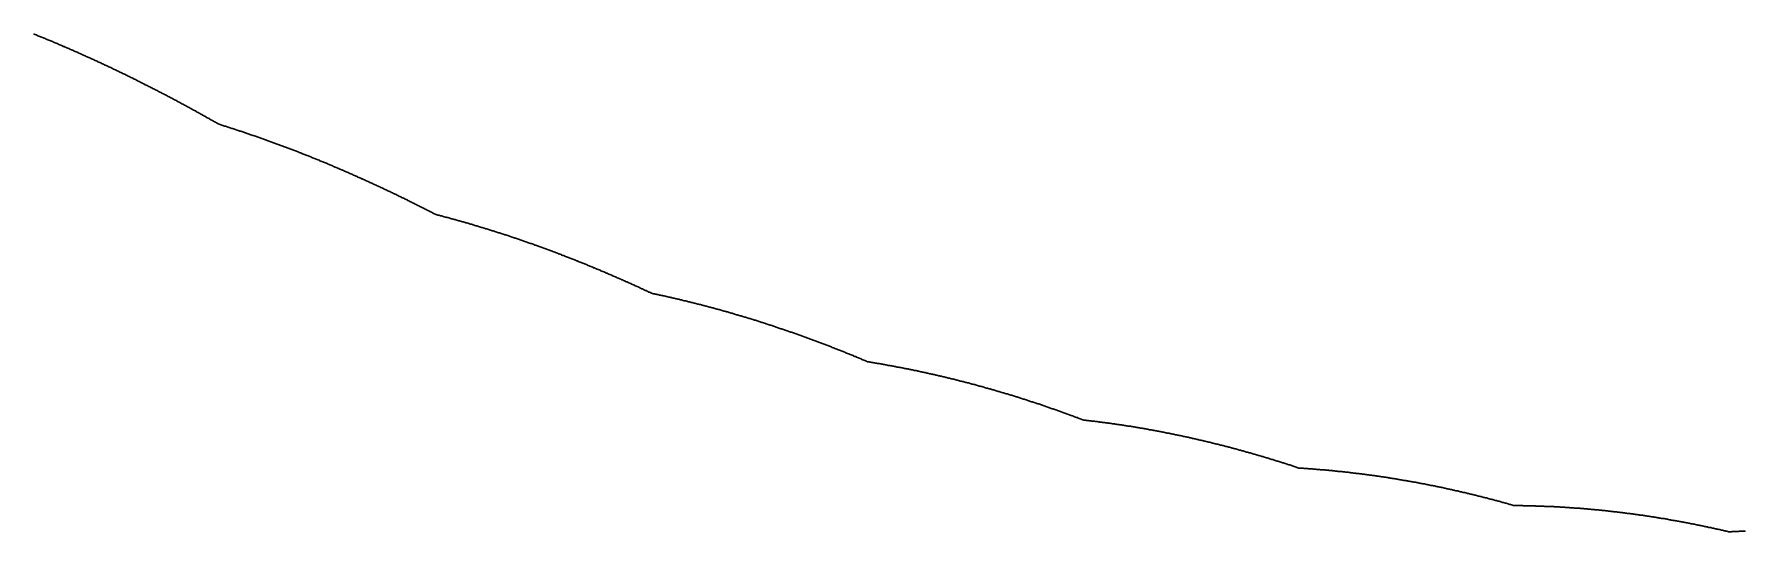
# Model space of a CAD drawing. Header units: metres. Extents: x 0 to 360, y 46 to 216.
# Drawn here: x 202.5 to 213.74, y 53.18 to 56.45 of the extents above; entities that cross this region are included whole.
import ezdxf

# ---------------------------------------------------------------- set-up
doc = ezdxf.new("R2010")
doc.units = ezdxf.units.M

msp = doc.modelspace()

# ---------------------------------------------------------------- linework, layer by layer
for p in [(202.499, 56.451), (202.505, 56.448), (202.511, 56.446), (202.517, 56.444), (202.523, 56.441), (202.529, 56.439), (202.535, 56.436), (202.541, 56.434), (202.547, 56.431), (202.553, 56.429), (202.559, 56.427), (202.565, 56.424), (202.571, 56.422), (202.577, 56.419), (202.583, 56.417), (202.589, 56.414), (202.595, 56.412), (202.601, 56.409), (202.607, 56.407), (202.613, 56.404), (202.619, 56.402), (202.625, 56.399), (202.631, 56.397), (202.637, 56.394), (202.643, 56.392), (202.649, 56.389), (202.655, 56.387), (202.661, 56.384), (202.667, 56.382), (202.673, 56.379), (202.678, 56.376), (202.684, 56.374), (202.69, 56.371), (202.696, 56.369), (202.702, 56.366), (202.708, 56.364), (202.714, 56.361), (202.72, 56.358), (202.726, 56.356), (202.732, 56.353), (202.738, 56.351), (202.744, 56.348), (202.75, 56.345), (202.756, 56.343), (202.762, 56.34), (202.768, 56.337), (202.774, 56.335), (202.78, 56.332), (202.786, 56.33), (202.792, 56.327), (202.798, 56.324), (202.804, 56.322), (202.81, 56.319), (202.816, 56.316), (202.822, 56.314), (202.828, 56.311), (202.834, 56.308), (202.84, 56.305), (202.846, 56.303), (202.852, 56.3), (202.858, 56.297), (202.864, 56.295), (202.87, 56.292), (202.876, 56.289), (202.882, 56.286), (202.888, 56.284), (202.894, 56.281), (202.9, 56.278), (202.906, 56.275), (202.912, 56.273), (202.918, 56.27), (202.924, 56.267), (202.93, 56.264), (202.936, 56.262), (202.942, 56.259), (202.948, 56.256), (202.954, 56.253), (202.96, 56.25), (202.966, 56.248), (202.972, 56.245), (202.978, 56.242), (202.984, 56.239), (202.99, 56.236), (202.996, 56.234), (203.002, 56.231), (203.008, 56.228), (203.014, 56.225), (203.02, 56.222), (203.026, 56.219), (203.032, 56.217), (203.038, 56.214), (203.044, 56.211), (203.05, 56.208), (203.056, 56.205), (203.062, 56.202), (203.068, 56.199), (203.074, 56.196), (203.08, 56.193), (203.086, 56.191), (203.092, 56.188), (203.098, 56.185), (203.104, 56.182), (203.11, 56.179), (203.116, 56.176), (203.122, 56.173), (203.128, 56.17), (203.134, 56.167), (203.14, 56.164), (203.146, 56.161), (203.152, 56.158), (203.158, 56.155), (203.164, 56.152), (203.17, 56.149), (203.176, 56.146), (203.182, 56.143), (203.188, 56.14), (203.194, 56.137), (203.199, 56.134), (203.205, 56.131), (203.211, 56.128), (203.217, 56.125), (203.223, 56.122), (203.229, 56.119), (203.235, 56.116), (203.241, 56.113), (203.247, 56.11), (203.253, 56.107), (203.259, 56.104), (203.265, 56.101), (203.271, 56.098), (203.277, 56.095), (203.283, 56.092), (203.289, 56.089), (203.295, 56.086), (203.301, 56.083), (203.307, 56.08), (203.313, 56.077), (203.319, 56.073), (203.325, 56.07), (203.331, 56.067), (203.337, 56.064), (203.343, 56.061), (203.349, 56.058), (203.355, 56.055), (203.361, 56.052), (203.367, 56.049), (203.373, 56.045), (203.379, 56.042), (203.385, 56.039), (203.391, 56.036), (203.397, 56.033), (203.403, 56.03), (203.409, 56.026), (203.415, 56.023), (203.421, 56.02), (203.427, 56.017), (203.433, 56.014), (203.439, 56.011), (203.445, 56.007), (203.451, 56.004), (203.457, 56.001), (203.463, 55.998), (203.469, 55.994), (203.475, 55.991), (203.481, 55.988), (203.487, 55.985), (203.493, 55.982), (203.499, 55.978), (203.505, 55.975), (203.511, 55.972), (203.517, 55.969), (203.523, 55.965), (203.529, 55.962), (203.534, 55.959), (203.54, 55.955), (203.546, 55.952), (203.552, 55.949), (203.558, 55.946), (203.564, 55.942), (203.57, 55.939), (203.576, 55.936), (203.582, 55.932), (203.588, 55.929), (203.594, 55.926), (203.6, 55.922), (203.606, 55.919), (203.612, 55.916), (203.618, 55.912), (203.624, 55.909), (203.63, 55.906), (203.636, 55.902), (203.642, 55.899), (203.648, 55.896), (203.654, 55.892), (203.66, 55.889), (203.666, 55.885), (203.672, 55.882), (203.678, 55.879), (203.684, 55.875), (203.69, 55.872), (203.696, 55.869), (203.702, 55.865), (203.708, 55.862), (203.714, 55.859), (203.72, 55.857), (203.726, 55.855), (203.732, 55.853), (203.738, 55.851), (203.744, 55.849), (203.75, 55.847), (203.756, 55.846), (203.762, 55.844), (203.768, 55.842), (203.774, 55.84), (203.78, 55.838), (203.786, 55.836), (203.792, 55.834), (203.798, 55.832), (203.803, 55.83), (203.809, 55.828), (203.815, 55.826), (203.821, 55.824), (203.827, 55.822), (203.833, 55.82), (203.839, 55.818), (203.845, 55.816), (203.851, 55.814), (203.857, 55.813), (203.863, 55.811), (203.869, 55.809), (203.875, 55.807), (203.881, 55.805), (203.887, 55.802), (203.893, 55.8), (203.899, 55.798), (203.905, 55.796), (203.911, 55.794), (203.917, 55.792), (203.923, 55.79), (203.929, 55.788), (203.935, 55.786), (203.941, 55.784), (203.947, 55.782), (203.953, 55.78), (203.959, 55.778), (203.965, 55.776), (203.971, 55.774), (203.977, 55.772), (203.983, 55.77), (203.989, 55.767), (203.995, 55.765), (204.001, 55.763), (204.007, 55.761), (204.013, 55.759), (204.019, 55.757), (204.025, 55.755), (204.031, 55.753), (204.036, 55.75), (204.042, 55.748), (204.048, 55.746), (204.054, 55.744), (204.06, 55.742), (204.066, 55.74), (204.072, 55.737), (204.078, 55.735), (204.084, 55.733), (204.09, 55.731), (204.096, 55.729), (204.102, 55.726), (204.108, 55.724), (204.114, 55.722), (204.12, 55.72), (204.126, 55.718), (204.132, 55.715), (204.138, 55.713), (204.144, 55.711), (204.15, 55.709), (204.156, 55.706), (204.162, 55.704), (204.168, 55.702), (204.174, 55.7), (204.18, 55.697), (204.186, 55.695), (204.192, 55.693), (204.198, 55.691), (204.204, 55.688), (204.21, 55.686), (204.216, 55.684), (204.222, 55.681), (204.228, 55.679), (204.234, 55.677), (204.24, 55.674), (204.246, 55.672), (204.251, 55.67), (204.257, 55.667), (204.263, 55.665), (204.269, 55.663), (204.275, 55.66), (204.281, 55.658), (204.287, 55.656), (204.293, 55.653), (204.299, 55.651), (204.305, 55.648), (204.311, 55.646), (204.317, 55.644), (204.323, 55.641), (204.329, 55.639), (204.335, 55.636), (204.341, 55.634), (204.347, 55.632), (204.353, 55.629), (204.359, 55.627), (204.365, 55.624), (204.371, 55.622), (204.377, 55.619), (204.383, 55.617), (204.389, 55.615), (204.395, 55.612), (204.401, 55.61), (204.407, 55.607), (204.413, 55.605), (204.419, 55.602), (204.425, 55.6), (204.431, 55.597), (204.437, 55.595), (204.442, 55.592), (204.448, 55.59), (204.454, 55.587), (204.46, 55.585), (204.466, 55.582), (204.472, 55.58), (204.478, 55.577), (204.484, 55.575), (204.49, 55.572), (204.496, 55.569), (204.502, 55.567), (204.508, 55.564), (204.514, 55.562), (204.52, 55.559), (204.526, 55.557), (204.532, 55.554), (204.538, 55.551), (204.544, 55.549), (204.55, 55.546), (204.556, 55.544), (204.562, 55.541), (204.568, 55.538), (204.574, 55.536), (204.58, 55.533), (204.586, 55.531), (204.592, 55.528), (204.598, 55.525), (204.604, 55.523), (204.61, 55.52), (204.616, 55.517), (204.622, 55.515), (204.627, 55.512), (204.633, 55.509), (204.639, 55.507), (204.645, 55.504), (204.651, 55.501), (204.657, 55.499), (204.663, 55.496), (204.669, 55.493), (204.675, 55.491), (204.681, 55.488), (204.687, 55.485), (204.693, 55.482), (204.699, 55.48), (204.705, 55.477), (204.711, 55.474), (204.717, 55.472), (204.723, 55.469), (204.729, 55.466), (204.735, 55.463), (204.741, 55.461), (204.747, 55.458), (204.753, 55.455), (204.759, 55.452), (204.765, 55.449), (204.771, 55.447), (204.777, 55.444), (204.783, 55.441), (204.789, 55.438), (204.794, 55.436), (204.8, 55.433), (204.806, 55.43), (204.812, 55.427), (204.818, 55.424), (204.824, 55.421), (204.83, 55.419), (204.836, 55.416), (204.842, 55.413), (204.848, 55.41), (204.854, 55.407), (204.86, 55.404), (204.866, 55.401), (204.872, 55.399), (204.878, 55.396), (204.884, 55.393), (204.89, 55.39), (204.896, 55.387), (204.902, 55.384), (204.908, 55.381), (204.914, 55.378), (204.92, 55.375), (204.926, 55.373), (204.932, 55.37), (204.938, 55.367), (204.944, 55.364), (204.95, 55.361), (204.955, 55.358), (204.961, 55.355), (204.967, 55.352), (204.973, 55.349), (204.979, 55.346), (204.985, 55.343), (204.991, 55.34), (204.997, 55.337), (205.003, 55.334), (205.009, 55.331), (205.015, 55.328), (205.021, 55.325), (205.027, 55.322), (205.033, 55.319), (205.039, 55.316), (205.045, 55.313), (205.051, 55.31), (205.057, 55.307), (205.063, 55.304), (205.069, 55.301), (205.075, 55.298), (205.081, 55.295), (205.087, 55.292), (205.093, 55.289), (205.099, 55.286), (205.104, 55.283), (205.11, 55.28), (205.116, 55.277), (205.122, 55.274), (205.128, 55.271), (205.134, 55.267), (205.14, 55.265), (205.146, 55.264), (205.152, 55.262), (205.158, 55.261), (205.164, 55.259), (205.17, 55.257), (205.176, 55.256), (205.182, 55.254), (205.188, 55.253), (205.194, 55.251), (205.2, 55.249), (205.206, 55.248), (205.212, 55.246), (205.218, 55.245), (205.224, 55.243), (205.23, 55.241), (205.236, 55.24), (205.242, 55.238), (205.247, 55.237), (205.253, 55.235), (205.259, 55.233), (205.265, 55.232), (205.271, 55.23), (205.277, 55.228), (205.283, 55.227), (205.289, 55.225), (205.295, 55.223), (205.301, 55.222), (205.307, 55.22), (205.313, 55.218), (205.319, 55.217), (205.325, 55.215), (205.331, 55.213), (205.337, 55.211), (205.343, 55.21), (205.349, 55.208), (205.355, 55.206), (205.361, 55.205), (205.367, 55.203), (205.373, 55.201), (205.379, 55.199), (205.385, 55.198), (205.39, 55.196), (205.396, 55.194), (205.402, 55.192), (205.408, 55.19), (205.414, 55.189), (205.42, 55.187), (205.426, 55.185), (205.432, 55.183), (205.438, 55.181), (205.444, 55.18), (205.45, 55.178), (205.456, 55.176), (205.462, 55.174), (205.468, 55.172), (205.474, 55.171), (205.48, 55.169), (205.486, 55.167), (205.492, 55.165), (205.498, 55.163), (205.504, 55.161), (205.51, 55.159), (205.516, 55.158), (205.522, 55.156), (205.527, 55.154), (205.533, 55.152), (205.539, 55.15), (205.545, 55.148), (205.551, 55.146), (205.557, 55.144), (205.563, 55.142), (205.569, 55.14), (205.575, 55.138), (205.581, 55.137), (205.587, 55.135), (205.593, 55.133), (205.599, 55.131), (205.605, 55.129), (205.611, 55.127), (205.617, 55.125), (205.623, 55.123), (205.629, 55.121), (205.635, 55.119), (205.641, 55.117), (205.647, 55.115), (205.653, 55.113), (205.658, 55.111), (205.664, 55.109), (205.67, 55.107), (205.676, 55.105), (205.682, 55.103), (205.688, 55.101), (205.694, 55.099), (205.7, 55.097), (205.706, 55.095), (205.712, 55.093), (205.718, 55.091), (205.724, 55.088), (205.73, 55.086), (205.736, 55.084), (205.742, 55.082), (205.748, 55.08), (205.754, 55.078), (205.76, 55.076), (205.766, 55.074), (205.772, 55.072), (205.778, 55.07), (205.783, 55.068), (205.789, 55.065), (205.795, 55.063), (205.801, 55.061), (205.807, 55.059), (205.813, 55.057), (205.819, 55.055), (205.825, 55.053), (205.831, 55.05), (205.837, 55.048), (205.843, 55.046), (205.849, 55.044), (205.855, 55.042), (205.861, 55.04), (205.867, 55.037), (205.873, 55.035), (205.879, 55.033), (205.885, 55.031), (205.891, 55.029), (205.897, 55.026), (205.903, 55.024), (205.908, 55.022), (205.914, 55.02), (205.92, 55.017), (205.926, 55.015), (205.932, 55.013), (205.938, 55.011), (205.944, 55.008), (205.95, 55.006), (205.956, 55.004), (205.962, 55.002), (205.968, 54.999), (205.974, 54.997), (205.98, 54.995), (205.986, 54.992), (205.992, 54.99), (205.998, 54.988), (206.004, 54.986), (206.01, 54.983), (206.016, 54.981), (206.022, 54.979), (206.027, 54.976), (206.033, 54.974), (206.039, 54.972), (206.045, 54.969), (206.051, 54.967), (206.057, 54.965), (206.063, 54.962), (206.069, 54.96), (206.075, 54.957), (206.081, 54.955), (206.087, 54.953), (206.093, 54.95), (206.099, 54.948), (206.105, 54.945), (206.111, 54.943), (206.117, 54.941), (206.123, 54.938), (206.129, 54.936), (206.135, 54.933), (206.14, 54.931), (206.146, 54.929), (206.152, 54.926), (206.158, 54.924), (206.164, 54.921), (206.17, 54.919), (206.176, 54.916), (206.182, 54.914), (206.188, 54.911), (206.194, 54.909), (206.2, 54.906), (206.206, 54.904), (206.212, 54.901), (206.218, 54.899), (206.224, 54.896), (206.23, 54.894), (206.236, 54.891), (206.242, 54.889), (206.248, 54.886), (206.254, 54.884), (206.259, 54.881), (206.265, 54.879), (206.271, 54.876), (206.277, 54.874), (206.283, 54.871), (206.289, 54.868), (206.295, 54.866), (206.301, 54.863), (206.307, 54.861), (206.313, 54.858), (206.319, 54.856), (206.325, 54.853), (206.331, 54.85), (206.337, 54.848), (206.343, 54.845), (206.349, 54.843), (206.355, 54.84), (206.361, 54.837), (206.366, 54.835), (206.372, 54.832), (206.378, 54.829), (206.384, 54.827), (206.39, 54.824), (206.396, 54.822), (206.402, 54.819), (206.408, 54.816), (206.414, 54.814), (206.42, 54.811), (206.426, 54.808), (206.432, 54.805), (206.438, 54.803), (206.444, 54.8), (206.45, 54.797), (206.456, 54.795), (206.462, 54.792), (206.468, 54.789), (206.474, 54.787), (206.479, 54.784), (206.485, 54.781), (206.491, 54.778), (206.497, 54.776), (206.503, 54.773), (206.509, 54.77), (206.515, 54.767), (206.521, 54.765), (206.527, 54.762), (206.533, 54.759), (206.539, 54.756), (206.545, 54.754), (206.551, 54.751), (206.557, 54.748), (206.563, 54.746), (206.569, 54.745), (206.575, 54.744), (206.58, 54.742), (206.586, 54.741), (206.592, 54.74), (206.598, 54.739), (206.604, 54.737), (206.61, 54.736), (206.616, 54.735), (206.622, 54.733), (206.628, 54.732), (206.634, 54.731), (206.64, 54.73), (206.646, 54.728), (206.652, 54.727), (206.658, 54.726), (206.664, 54.724), (206.67, 54.723), (206.676, 54.722), (206.682, 54.72), (206.687, 54.719), (206.693, 54.718), (206.699, 54.716), (206.705, 54.715), (206.711, 54.713), (206.717, 54.712), (206.723, 54.711), (206.729, 54.709), (206.735, 54.708), (206.741, 54.706), (206.747, 54.705), (206.753, 54.704), (206.759, 54.702), (206.765, 54.701), (206.771, 54.699), (206.777, 54.698), (206.783, 54.697), (206.788, 54.695), (206.794, 54.694), (206.8, 54.692), (206.806, 54.691), (206.812, 54.689), (206.818, 54.688), (206.824, 54.686), (206.83, 54.685), (206.836, 54.683), (206.842, 54.682), (206.848, 54.68), (206.854, 54.679), (206.86, 54.677), (206.866, 54.676), (206.872, 54.674), (206.878, 54.673), (206.884, 54.671), (206.889, 54.67), (206.895, 54.668), (206.901, 54.667), (206.907, 54.665), (206.913, 54.664), (206.919, 54.662), (206.925, 54.66), (206.931, 54.659), (206.937, 54.657), (206.943, 54.656), (206.949, 54.654), (206.955, 54.653), (206.961, 54.651), (206.967, 54.649), (206.973, 54.648), (206.979, 54.646), (206.985, 54.644), (206.99, 54.643), (206.996, 54.641), (207.002, 54.64), (207.008, 54.638), (207.014, 54.636), (207.02, 54.635), (207.026, 54.633), (207.032, 54.631), (207.038, 54.63), (207.044, 54.628), (207.05, 54.626), (207.056, 54.625), (207.062, 54.623), (207.068, 54.621), (207.074, 54.619), (207.08, 54.618), (207.086, 54.616), (207.091, 54.614), (207.097, 54.613), (207.103, 54.611), (207.109, 54.609), (207.115, 54.607), (207.121, 54.606), (207.127, 54.604), (207.133, 54.602), (207.139, 54.6), (207.145, 54.599), (207.151, 54.597), (207.157, 54.595), (207.163, 54.593), (207.169, 54.591), (207.175, 54.59), (207.181, 54.588), (207.186, 54.586), (207.192, 54.584), (207.198, 54.582), (207.204, 54.581), (207.21, 54.579), (207.216, 54.577), (207.222, 54.575), (207.228, 54.573), (207.234, 54.571), (207.24, 54.57), (207.246, 54.568), (207.252, 54.566), (207.258, 54.564), (207.264, 54.562), (207.27, 54.56), (207.276, 54.558), (207.281, 54.556), (207.287, 54.555), (207.293, 54.553), (207.299, 54.551), (207.305, 54.549), (207.311, 54.547), (207.317, 54.545), (207.323, 54.543), (207.329, 54.541), (207.335, 54.539), (207.341, 54.537), (207.347, 54.535), (207.353, 54.533), (207.359, 54.531), (207.365, 54.529), (207.371, 54.527), (207.376, 54.525), (207.382, 54.523), (207.388, 54.521), (207.394, 54.519), (207.4, 54.517), (207.406, 54.515), (207.412, 54.513), (207.418, 54.511), (207.424, 54.509), (207.43, 54.507), (207.436, 54.505), (207.442, 54.503), (207.448, 54.501), (207.454, 54.499), (207.46, 54.497), (207.465, 54.495), (207.471, 54.493), (207.477, 54.491), (207.483, 54.489), (207.489, 54.487), (207.495, 54.485), (207.501, 54.483), (207.507, 54.481), (207.513, 54.478), (207.519, 54.476), (207.525, 54.474), (207.531, 54.472), (207.537, 54.47), (207.543, 54.468), (207.549, 54.466), (207.555, 54.464), (207.56, 54.461), (207.566, 54.459), (207.572, 54.457), (207.578, 54.455), (207.584, 54.453), (207.59, 54.451), (207.596, 54.449), (207.602, 54.446), (207.608, 54.444), (207.614, 54.442), (207.62, 54.44), (207.626, 54.438), (207.632, 54.435), (207.638, 54.433), (207.644, 54.431), (207.649, 54.429), (207.655, 54.426), (207.661, 54.424), (207.667, 54.422), (207.673, 54.42), (207.679, 54.418), (207.685, 54.415), (207.691, 54.413), (207.697, 54.411), (207.703, 54.408), (207.709, 54.406), (207.715, 54.404), (207.721, 54.402), (207.727, 54.399), (207.733, 54.397), (207.738, 54.395), (207.744, 54.392), (207.75, 54.39), (207.756, 54.388), (207.762, 54.385), (207.768, 54.383), (207.774, 54.381), (207.78, 54.378), (207.786, 54.376), (207.792, 54.374), (207.798, 54.371), (207.804, 54.369), (207.81, 54.367), (207.816, 54.364), (207.821, 54.362), (207.827, 54.36), (207.833, 54.357), (207.839, 54.355), (207.845, 54.352), (207.851, 54.35), (207.857, 54.348), (207.863, 54.345), (207.869, 54.343), (207.875, 54.34), (207.881, 54.338), (207.887, 54.335), (207.893, 54.333), (207.899, 54.331), (207.905, 54.328), (207.91, 54.326), (207.916, 54.323), (207.922, 54.321), (207.928, 54.318), (207.934, 54.316), (207.94, 54.313), (207.946, 54.311), (207.952, 54.308), (207.958, 54.306), (207.964, 54.303), (207.97, 54.301), (207.976, 54.298), (207.982, 54.297), (207.988, 54.296), (207.993, 54.295), (207.999, 54.294), (208.005, 54.293), (208.011, 54.292), (208.017, 54.291), (208.023, 54.29), (208.029, 54.289), (208.035, 54.288), (208.041, 54.287), (208.047, 54.286), (208.053, 54.285), (208.059, 54.284), (208.065, 54.283), (208.071, 54.282), (208.077, 54.281), (208.082, 54.28), (208.088, 54.279), (208.094, 54.278), (208.1, 54.277), (208.106, 54.275), (208.112, 54.274), (208.118, 54.273), (208.124, 54.272), (208.13, 54.271), (208.136, 54.27), (208.142, 54.269), (208.148, 54.268), (208.154, 54.267), (208.16, 54.266), (208.165, 54.265), (208.171, 54.263), (208.177, 54.262), (208.183, 54.261), (208.189, 54.26), (208.195, 54.259), (208.201, 54.258), (208.207, 54.257), (208.213, 54.255), (208.219, 54.254), (208.225, 54.253), (208.231, 54.252), (208.237, 54.251), (208.243, 54.25), (208.248, 54.248), (208.254, 54.247), (208.26, 54.246), (208.266, 54.245), (208.272, 54.244), (208.278, 54.242), (208.284, 54.241), (208.29, 54.24), (208.296, 54.239), (208.302, 54.237), (208.308, 54.236), (208.314, 54.235), (208.32, 54.234), (208.326, 54.232), (208.331, 54.231), (208.337, 54.23), (208.343, 54.229), (208.349, 54.227), (208.355, 54.226), (208.361, 54.225), (208.367, 54.223), (208.373, 54.222), (208.379, 54.221), (208.385, 54.219), (208.391, 54.218), (208.397, 54.217), (208.403, 54.215), (208.408, 54.214), (208.414, 54.213), (208.42, 54.211), (208.426, 54.21), (208.432, 54.209), (208.438, 54.207), (208.444, 54.206), (208.45, 54.205), (208.456, 54.203), (208.462, 54.202), (208.468, 54.2), (208.474, 54.199), (208.48, 54.198), (208.486, 54.196), (208.491, 54.195), (208.497, 54.193), (208.503, 54.192), (208.509, 54.19), (208.515, 54.189), (208.521, 54.188), (208.527, 54.186), (208.533, 54.185), (208.539, 54.183), (208.545, 54.182), (208.551, 54.18), (208.557, 54.179), (208.563, 54.177), (208.568, 54.176), (208.574, 54.174), (208.58, 54.173), (208.586, 54.171), (208.592, 54.17), (208.598, 54.168), (208.604, 54.167), (208.61, 54.165), (208.616, 54.164), (208.622, 54.162), (208.628, 54.161), (208.634, 54.159), (208.64, 54.158), (208.646, 54.156), (208.651, 54.154), (208.657, 54.153), (208.663, 54.151), (208.669, 54.15), (208.675, 54.148), (208.681, 54.147), (208.687, 54.145), (208.693, 54.143), (208.699, 54.142), (208.705, 54.14), (208.711, 54.138), (208.717, 54.137), (208.723, 54.135), (208.728, 54.134), (208.734, 54.132), (208.74, 54.13), (208.746, 54.129), (208.752, 54.127), (208.758, 54.125), (208.764, 54.124), (208.77, 54.122), (208.776, 54.12), (208.782, 54.119), (208.788, 54.117), (208.794, 54.115), (208.8, 54.114), (208.805, 54.112), (208.811, 54.11), (208.817, 54.108), (208.823, 54.107), (208.829, 54.105), (208.835, 54.103), (208.841, 54.101), (208.847, 54.1), (208.853, 54.098), (208.859, 54.096), (208.865, 54.094), (208.871, 54.093), (208.877, 54.091), (208.882, 54.089), (208.888, 54.087), (208.894, 54.086), (208.9, 54.084), (208.906, 54.082), (208.912, 54.08), (208.918, 54.078), (208.924, 54.077), (208.93, 54.075), (208.936, 54.073), (208.942, 54.071), (208.948, 54.069), (208.954, 54.067), (208.959, 54.066), (208.965, 54.064), (208.971, 54.062), (208.977, 54.06), (208.983, 54.058), (208.989, 54.056), (208.995, 54.054), (209.001, 54.052), (209.007, 54.051), (209.013, 54.049), (209.019, 54.047), (209.025, 54.045), (209.031, 54.043), (209.036, 54.041), (209.042, 54.039), (209.048, 54.037), (209.054, 54.035), (209.06, 54.033), (209.066, 54.031), (209.072, 54.029), (209.078, 54.027), (209.084, 54.025), (209.09, 54.024), (209.096, 54.022), (209.102, 54.02), (209.108, 54.018), (209.113, 54.016), (209.119, 54.014), (209.125, 54.012), (209.131, 54.01), (209.137, 54.008), (209.143, 54.006), (209.149, 54.004), (209.155, 54.002), (209.161, 54), (209.167, 53.997), (209.173, 53.995), (209.179, 53.993), (209.184, 53.991), (209.19, 53.989), (209.196, 53.987), (209.202, 53.985), (209.208, 53.983), (209.214, 53.981), (209.22, 53.979), (209.226, 53.977), (209.232, 53.975), (209.238, 53.973), (209.244, 53.971), (209.25, 53.968), (209.256, 53.966), (209.261, 53.964), (209.267, 53.962), (209.273, 53.96), (209.279, 53.958), (209.285, 53.956), (209.291, 53.954), (209.297, 53.951), (209.303, 53.949), (209.309, 53.947), (209.315, 53.945), (209.321, 53.943), (209.327, 53.941), (209.332, 53.938), (209.338, 53.936), (209.344, 53.934), (209.35, 53.932), (209.356, 53.93), (209.362, 53.927), (209.368, 53.925), (209.374, 53.923), (209.38, 53.921), (209.386, 53.918), (209.392, 53.916), (209.398, 53.914), (209.404, 53.913), (209.409, 53.913), (209.415, 53.912), (209.421, 53.911), (209.427, 53.911), (209.433, 53.91), (209.439, 53.909), (209.445, 53.909), (209.451, 53.908), (209.457, 53.907), (209.463, 53.907), (209.469, 53.906), (209.475, 53.905), (209.48, 53.904), (209.486, 53.904), (209.492, 53.903), (209.498, 53.902), (209.504, 53.901), (209.51, 53.901), (209.516, 53.9), (209.522, 53.899), (209.528, 53.898), (209.534, 53.898), (209.54, 53.897), (209.546, 53.896), (209.551, 53.895), (209.557, 53.894), (209.563, 53.894), (209.569, 53.893), (209.575, 53.892), (209.581, 53.891), (209.587, 53.89), (209.593, 53.889), (209.599, 53.889), (209.605, 53.888), (209.611, 53.887), (209.617, 53.886), (209.622, 53.885), (209.628, 53.884), (209.634, 53.883), (209.64, 53.883), (209.646, 53.882), (209.652, 53.881), (209.658, 53.88), (209.664, 53.879), (209.67, 53.878), (209.676, 53.877), (209.682, 53.876), (209.688, 53.875), (209.693, 53.874), (209.699, 53.873), (209.705, 53.873), (209.711, 53.872), (209.717, 53.871), (209.723, 53.87), (209.729, 53.869), (209.735, 53.868), (209.741, 53.867), (209.747, 53.866), (209.753, 53.865), (209.759, 53.864), (209.764, 53.863), (209.77, 53.862), (209.776, 53.861), (209.782, 53.86), (209.788, 53.859), (209.794, 53.858), (209.8, 53.857), (209.806, 53.856), (209.812, 53.855), (209.818, 53.854), (209.824, 53.852), (209.83, 53.851), (209.835, 53.85), (209.841, 53.849), (209.847, 53.848), (209.853, 53.847), (209.859, 53.846), (209.865, 53.845), (209.871, 53.844), (209.877, 53.843), (209.883, 53.842), (209.889, 53.841), (209.895, 53.839), (209.901, 53.838), (209.906, 53.837), (209.912, 53.836), (209.918, 53.835), (209.924, 53.834), (209.93, 53.833), (209.936, 53.831), (209.942, 53.83), (209.948, 53.829), (209.954, 53.828), (209.96, 53.827), (209.966, 53.825), (209.971, 53.824), (209.977, 53.823), (209.983, 53.822), (209.989, 53.821), (209.995, 53.819), (210.001, 53.818), (210.007, 53.817), (210.013, 53.816), (210.019, 53.815), (210.025, 53.813), (210.031, 53.812), (210.037, 53.811), (210.042, 53.81), (210.048, 53.808), (210.054, 53.807), (210.06, 53.806), (210.066, 53.804), (210.072, 53.803), (210.078, 53.802), (210.084, 53.801), (210.09, 53.799), (210.096, 53.798), (210.102, 53.797), (210.108, 53.795), (210.113, 53.794), (210.119, 53.793), (210.125, 53.791), (210.131, 53.79), (210.137, 53.789), (210.143, 53.787), (210.149, 53.786), (210.155, 53.785), (210.161, 53.783), (210.167, 53.782), (210.173, 53.78), (210.178, 53.779), (210.184, 53.778), (210.19, 53.776), (210.196, 53.775), (210.202, 53.773), (210.208, 53.772), (210.214, 53.771), (210.22, 53.769), (210.226, 53.768), (210.232, 53.766), (210.238, 53.765), (210.244, 53.763), (210.249, 53.762), (210.255, 53.761), (210.261, 53.759), (210.267, 53.758), (210.273, 53.756), (210.279, 53.755), (210.285, 53.753), (210.291, 53.752), (210.297, 53.75), (210.303, 53.749), (210.309, 53.747), (210.314, 53.746), (210.32, 53.744), (210.326, 53.743), (210.332, 53.741), (210.338, 53.74), (210.344, 53.738), (210.35, 53.736), (210.356, 53.735), (210.362, 53.733), (210.368, 53.732), (210.374, 53.73), (210.38, 53.729), (210.385, 53.727), (210.391, 53.725), (210.397, 53.724), (210.403, 53.722), (210.409, 53.721), (210.415, 53.719), (210.421, 53.717), (210.427, 53.716), (210.433, 53.714), (210.439, 53.713), (210.445, 53.711), (210.45, 53.709), (210.456, 53.708), (210.462, 53.706), (210.468, 53.704), (210.474, 53.703), (210.48, 53.701), (210.486, 53.699), (210.492, 53.698), (210.498, 53.696), (210.504, 53.694), (210.51, 53.693), (210.515, 53.691), (210.521, 53.689), (210.527, 53.688), (210.533, 53.686), (210.539, 53.684), (210.545, 53.682), (210.551, 53.681), (210.557, 53.679), (210.563, 53.677), (210.569, 53.675), (210.575, 53.674), (210.58, 53.672), (210.586, 53.67), (210.592, 53.668), (210.598, 53.667), (210.604, 53.665), (210.61, 53.663), (210.616, 53.661), (210.622, 53.659), (210.628, 53.658), (210.634, 53.656), (210.64, 53.654), (210.645, 53.652), (210.651, 53.65), (210.657, 53.649), (210.663, 53.647), (210.669, 53.645), (210.675, 53.643), (210.681, 53.641), (210.687, 53.639), (210.693, 53.637), (210.699, 53.636), (210.705, 53.634), (210.71, 53.632), (210.716, 53.63), (210.722, 53.628), (210.728, 53.626), (210.734, 53.624), (210.74, 53.622), (210.746, 53.62), (210.752, 53.619), (210.758, 53.617), (210.764, 53.615), (210.77, 53.613), (210.775, 53.611), (210.781, 53.609), (210.787, 53.607), (210.793, 53.605), (210.799, 53.603), (210.805, 53.601), (210.811, 53.599), (210.817, 53.598), (210.823, 53.598), (210.829, 53.598), (210.835, 53.597), (210.84, 53.597), (210.846, 53.596), (210.852, 53.596), (210.858, 53.596), (210.864, 53.595), (210.87, 53.595), (210.876, 53.594), (210.882, 53.594), (210.888, 53.594), (210.894, 53.593), (210.9, 53.593), (210.905, 53.592), (210.911, 53.592), (210.917, 53.591), (210.923, 53.591), (210.929, 53.59), (210.935, 53.59), (210.941, 53.589), (210.947, 53.589), (210.953, 53.588), (210.959, 53.588), (210.965, 53.587), (210.97, 53.587), (210.976, 53.586), (210.982, 53.586), (210.988, 53.585), (210.994, 53.585), (211, 53.584), (211.006, 53.584), (211.012, 53.583), (211.018, 53.583), (211.024, 53.582), (211.03, 53.582), (211.035, 53.581), (211.041, 53.58), (211.047, 53.58), (211.053, 53.579), (211.059, 53.579), (211.065, 53.578), (211.071, 53.577), (211.077, 53.577), (211.083, 53.576), (211.089, 53.576), (211.094, 53.575), (211.1, 53.574), (211.106, 53.574), (211.112, 53.573), (211.118, 53.572), (211.124, 53.572), (211.13, 53.571), (211.136, 53.571), (211.142, 53.57), (211.148, 53.569), (211.154, 53.568), (211.159, 53.568), (211.165, 53.567), (211.171, 53.566), (211.177, 53.566), (211.183, 53.565), (211.189, 53.564), (211.195, 53.564), (211.201, 53.563), (211.207, 53.562), (211.213, 53.561), (211.219, 53.561), (211.224, 53.56), (211.23, 53.559), (211.236, 53.558), (211.242, 53.558), (211.248, 53.557), (211.254, 53.556), (211.26, 53.555), (211.266, 53.554), (211.272, 53.554), (211.278, 53.553), (211.283, 53.552), (211.289, 53.551), (211.295, 53.55), (211.301, 53.55), (211.307, 53.549), (211.313, 53.548), (211.319, 53.547), (211.325, 53.546), (211.331, 53.545), (211.337, 53.545), (211.343, 53.544), (211.348, 53.543), (211.354, 53.542), (211.36, 53.541), (211.366, 53.54), (211.372, 53.539), (211.378, 53.538), (211.384, 53.538), (211.39, 53.537), (211.396, 53.536), (211.402, 53.535), (211.407, 53.534), (211.413, 53.533), (211.419, 53.532), (211.425, 53.531), (211.431, 53.53), (211.437, 53.529), (211.443, 53.528), (211.449, 53.527), (211.455, 53.526), (211.461, 53.525), (211.467, 53.524), (211.472, 53.523), (211.478, 53.522), (211.484, 53.521), (211.49, 53.52), (211.496, 53.519), (211.502, 53.518), (211.508, 53.517), (211.514, 53.516), (211.52, 53.515), (211.526, 53.514), (211.531, 53.513), (211.537, 53.512), (211.543, 53.511), (211.549, 53.51), (211.555, 53.509), (211.561, 53.508), (211.567, 53.507), (211.573, 53.506), (211.579, 53.505), (211.585, 53.504), (211.591, 53.503), (211.596, 53.501), (211.602, 53.5), (211.608, 53.499), (211.614, 53.498), (211.62, 53.497), (211.626, 53.496), (211.632, 53.495), (211.638, 53.494), (211.644, 53.492), (211.65, 53.491), (211.655, 53.49), (211.661, 53.489), (211.667, 53.488), (211.673, 53.487), (211.679, 53.485), (211.685, 53.484), (211.691, 53.483), (211.697, 53.482), (211.703, 53.481), (211.709, 53.479), (211.715, 53.478), (211.72, 53.477), (211.726, 53.476), (211.732, 53.475), (211.738, 53.473), (211.744, 53.472), (211.75, 53.471), (211.756, 53.47), (211.762, 53.468), (211.768, 53.467), (211.774, 53.466), (211.779, 53.465), (211.785, 53.463), (211.791, 53.462), (211.797, 53.461), (211.803, 53.459), (211.809, 53.458), (211.815, 53.457), (211.821, 53.456), (211.827, 53.454), (211.833, 53.453), (211.838, 53.452), (211.844, 53.45), (211.85, 53.449), (211.856, 53.448), (211.862, 53.446), (211.868, 53.445), (211.874, 53.443), (211.88, 53.442), (211.886, 53.441), (211.892, 53.439), (211.897, 53.438), (211.903, 53.437), (211.909, 53.435), (211.915, 53.434), (211.921, 53.432), (211.927, 53.431), (211.933, 53.43), (211.939, 53.428), (211.945, 53.427), (211.951, 53.425), (211.956, 53.424), (211.962, 53.422), (211.968, 53.421), (211.974, 53.42), (211.98, 53.418), (211.986, 53.417), (211.992, 53.415), (211.998, 53.414), (212.004, 53.412), (212.01, 53.411), (212.015, 53.409), (212.021, 53.408), (212.027, 53.406), (212.033, 53.405), (212.039, 53.403), (212.045, 53.402), (212.051, 53.4), (212.057, 53.399), (212.063, 53.397), (212.069, 53.395), (212.075, 53.394), (212.08, 53.392), (212.086, 53.391), (212.092, 53.389), (212.098, 53.388), (212.104, 53.386), (212.11, 53.385), (212.116, 53.383), (212.122, 53.381), (212.128, 53.38), (212.134, 53.378), (212.139, 53.377), (212.145, 53.375), (212.151, 53.373), (212.157, 53.372), (212.163, 53.37), (212.169, 53.368), (212.175, 53.367), (212.181, 53.365), (212.187, 53.363), (212.192, 53.362), (212.198, 53.36), (212.204, 53.359), (212.21, 53.357), (212.216, 53.355), (212.222, 53.353), (212.228, 53.352), (212.234, 53.352), (212.24, 53.352), (212.246, 53.352), (212.251, 53.352), (212.257, 53.352), (212.263, 53.352), (212.269, 53.352), (212.275, 53.352), (212.281, 53.352), (212.287, 53.351), (212.293, 53.351), (212.299, 53.351), (212.305, 53.351), (212.31, 53.351), (212.316, 53.351), (212.322, 53.351), (212.328, 53.351), (212.334, 53.35), (212.34, 53.35), (212.346, 53.35), (212.352, 53.35), (212.358, 53.35), (212.364, 53.35), (212.369, 53.349), (212.375, 53.349), (212.381, 53.349), (212.387, 53.349), (212.393, 53.349), (212.399, 53.348), (212.405, 53.348), (212.411, 53.348), (212.417, 53.348), (212.423, 53.348), (212.428, 53.347), (212.434, 53.347), (212.44, 53.347), (212.446, 53.347), (212.452, 53.346), (212.458, 53.346), (212.464, 53.346), (212.47, 53.345), (212.476, 53.345), (212.482, 53.345), (212.487, 53.345), (212.493, 53.344), (212.499, 53.344), (212.505, 53.344), (212.511, 53.343), (212.517, 53.343), (212.523, 53.343), (212.529, 53.342), (212.535, 53.342), (212.541, 53.342), (212.546, 53.341), (212.552, 53.341), (212.558, 53.341), (212.564, 53.34), (212.57, 53.34), (212.576, 53.34), (212.582, 53.339), (212.588, 53.339), (212.594, 53.338), (212.599, 53.338), (212.605, 53.338), (212.611, 53.337), (212.617, 53.337), (212.623, 53.336), (212.629, 53.336), (212.635, 53.335), (212.641, 53.335), (212.647, 53.335), (212.653, 53.334), (212.658, 53.334), (212.664, 53.333), (212.67, 53.333), (212.676, 53.332), (212.682, 53.332), (212.688, 53.331), (212.694, 53.331), (212.7, 53.33), (212.706, 53.33), (212.712, 53.329), (212.717, 53.329), (212.723, 53.328), (212.729, 53.328), (212.735, 53.327), (212.741, 53.327), (212.747, 53.326), (212.753, 53.326), (212.759, 53.325), (212.765, 53.324), (212.771, 53.324), (212.776, 53.323), (212.782, 53.323), (212.788, 53.322), (212.794, 53.322), (212.8, 53.321), (212.806, 53.32), (212.812, 53.32), (212.818, 53.319), (212.824, 53.319), (212.829, 53.318), (212.835, 53.317), (212.841, 53.317), (212.847, 53.316), (212.853, 53.315), (212.859, 53.315), (212.865, 53.314), (212.871, 53.313), (212.877, 53.313), (212.883, 53.312), (212.888, 53.311), (212.894, 53.311), (212.9, 53.31), (212.906, 53.309), (212.912, 53.309), (212.918, 53.308), (212.924, 53.307), (212.93, 53.306), (212.936, 53.306), (212.941, 53.305), (212.947, 53.304), (212.953, 53.304), (212.959, 53.303), (212.965, 53.302), (212.971, 53.301), (212.977, 53.301), (212.983, 53.3), (212.989, 53.299), (212.995, 53.298), (213, 53.297), (213.006, 53.297), (213.012, 53.296), (213.018, 53.295), (213.024, 53.294), (213.03, 53.293), (213.036, 53.293), (213.042, 53.292), (213.048, 53.291), (213.054, 53.29), (213.059, 53.289), (213.065, 53.288), (213.071, 53.288), (213.077, 53.287), (213.083, 53.286), (213.089, 53.285), (213.095, 53.284), (213.101, 53.283), (213.107, 53.282), (213.112, 53.282), (213.118, 53.281), (213.124, 53.28), (213.13, 53.279), (213.136, 53.278), (213.142, 53.277), (213.148, 53.276), (213.154, 53.275), (213.16, 53.274), (213.166, 53.273), (213.171, 53.272), (213.177, 53.271), (213.183, 53.27), (213.189, 53.269), (213.195, 53.268), (213.201, 53.267), (213.207, 53.267), (213.213, 53.266), (213.219, 53.265), (213.224, 53.264), (213.23, 53.263), (213.236, 53.262), (213.242, 53.261), (213.248, 53.259), (213.254, 53.258), (213.26, 53.257), (213.266, 53.256), (213.272, 53.255), (213.277, 53.254), (213.283, 53.253), (213.289, 53.252), (213.295, 53.251), (213.301, 53.25), (213.307, 53.249), (213.313, 53.248), (213.319, 53.247), (213.325, 53.246), (213.331, 53.245), (213.336, 53.244), (213.342, 53.242), (213.348, 53.241), (213.354, 53.24), (213.36, 53.239), (213.366, 53.238), (213.372, 53.237), (213.378, 53.236), (213.384, 53.235), (213.389, 53.233), (213.395, 53.232), (213.401, 53.231), (213.407, 53.23), (213.413, 53.229), (213.419, 53.228), (213.425, 53.226), (213.431, 53.225), (213.437, 53.224), (213.443, 53.223), (213.448, 53.222), (213.454, 53.22), (213.46, 53.219), (213.466, 53.218), (213.472, 53.217), (213.478, 53.215), (213.484, 53.214), (213.49, 53.213), (213.496, 53.212), (213.501, 53.21), (213.507, 53.209), (213.513, 53.208), (213.519, 53.207), (213.525, 53.205), (213.531, 53.204), (213.537, 53.203), (213.543, 53.201), (213.549, 53.2), (213.554, 53.199), (213.56, 53.198), (213.566, 53.196), (213.572, 53.195), (213.578, 53.194), (213.584, 53.192), (213.59, 53.191), (213.596, 53.19), (213.602, 53.188), (213.607, 53.187), (213.613, 53.185), (213.619, 53.184), (213.625, 53.183), (213.631, 53.181), (213.637, 53.18), (213.643, 53.18), (213.649, 53.18), (213.655, 53.18), (213.661, 53.181), (213.666, 53.181), (213.672, 53.181), (213.678, 53.181), (213.684, 53.182), (213.69, 53.182), (213.696, 53.182), (213.702, 53.182), (213.708, 53.183), (213.714, 53.183), (213.719, 53.183), (213.725, 53.183), (213.731, 53.183), (213.737, 53.184), (213.743, 53.184)]:
    msp.add_point(p)

doc.saveas('drawing.dxf')
